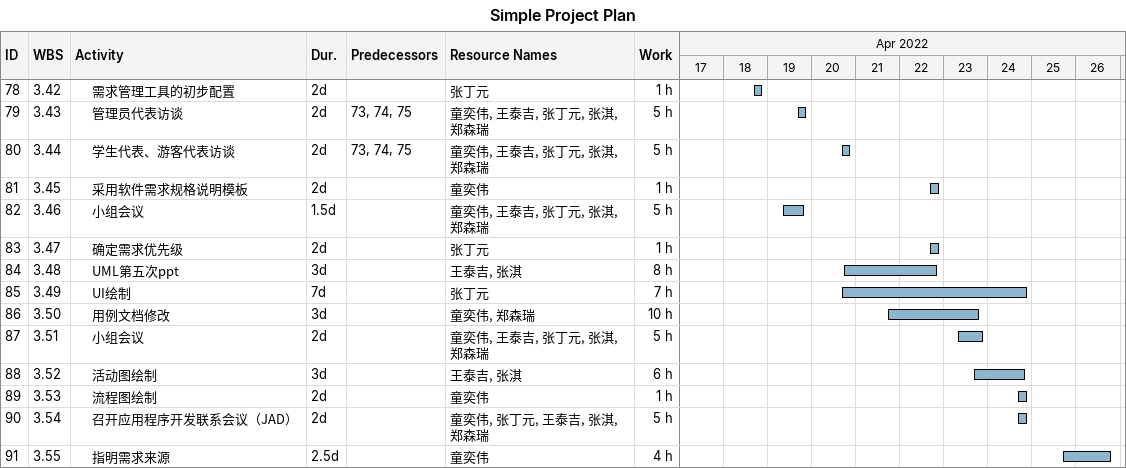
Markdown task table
Simple Project Plan

| ID | WBS | Task | Duration | Start | Finish | Predecessors | Resources | Work (h) |
|---|---|---|---|---|---|---|---|---|
| 78 | 3.42 | 需求管理工具的初步配置 | 2d | 2022-04-18 | 2022-04-18 |  | 张丁元 | 1 |
| 79 | 3.43 | 管理员代表访谈 | 2d | 2022-04-19 | 2022-04-19 | 73, 74, 75 | 童奕伟, 王泰吉, 张丁元, 张淇, 郑森瑞 | 5 |
| 80 | 3.44 | 学生代表、游客代表访谈 | 2d | 2022-04-20 | 2022-04-20 | 73, 74, 75 | 童奕伟, 王泰吉, 张丁元, 张淇, 郑森瑞 | 5 |
| 81 | 3.45 | 采用软件需求规格说明模板 | 2d | 2022-04-22 | 2022-04-22 |  | 童奕伟 | 1 |
| 82 | 3.46 | 小组会议 | 1.5d | 2022-04-19 | 2022-04-19 |  | 童奕伟, 王泰吉, 张丁元, 张淇, 郑森瑞 | 5 |
| 83 | 3.47 | 确定需求优先级 | 2d | 2022-04-22 | 2022-04-22 |  | 张丁元 | 1 |
| 84 | 3.48 | UML第五次ppt | 3d | 2022-04-20 | 2022-04-22 |  | 王泰吉, 张淇 | 8 |
| 85 | 3.49 | UI绘制 | 7d | 2022-04-20 | 2022-04-24 |  | 张丁元 | 7 |
| 86 | 3.50 | 用例文档修改 | 3d | 2022-04-21 | 2022-04-23 |  | 童奕伟, 郑森瑞 | 10 |
| 87 | 3.51 | 小组会议 | 2d | 2022-04-23 | 2022-04-23 |  | 童奕伟, 王泰吉, 张丁元, 张淇, 郑森瑞 | 5 |
| 88 | 3.52 | 活动图绘制 | 3d | 2022-04-23 | 2022-04-24 |  | 王泰吉, 张淇 | 6 |
| 89 | 3.53 | 流程图绘制 | 2d | 2022-04-24 | 2022-04-24 |  | 童奕伟 | 1 |
| 90 | 3.54 | 召开应用程序开发联系会议（JAD） | 2d | 2022-04-24 | 2022-04-24 |  | 童奕伟, 张丁元, 王泰吉, 张淇, 郑森瑞 | 5 |
| 91 | 3.55 | 指明需求来源 | 2.5d | 2022-04-25 | 2022-04-26 |  | 童奕伟 | 4 |
